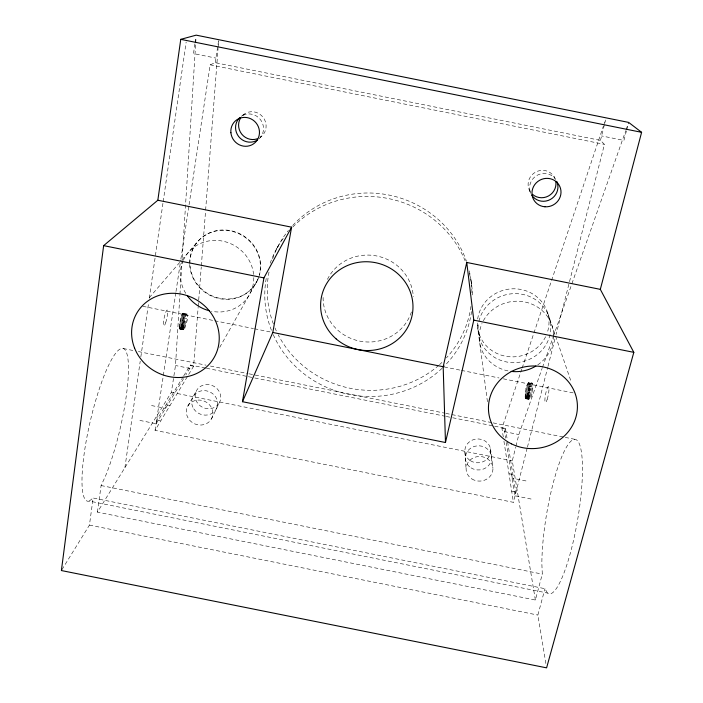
<?xml version="1.0" encoding="UTF-8"?>
<svg xmlns="http://www.w3.org/2000/svg" width="703" height="703" viewBox="0 0 703 703"><rect width="100%" height="100%" fill="white"/><g stroke="black" fill="none" stroke-linecap="round" stroke-linejoin="round"><path stroke-width="0.53" stroke-dasharray="3.52 2.64" d="M179.397 327.668C178.922 326.13 182.068 309.505 183.501 314.663C183.914 316.253 180.899 332.589 179.397 327.668L184.731 328.626C185.566 323.951 191.691 312.94 183.017 313.195M187.147 314.03C184.889 314.663 181.506 333.073 184.731 328.626M525.457 398.496C533.032 402.301 531.863 390.648 533.023 386.334C532.874 378.109 524.702 384.471 525.985 389.761C522.751 410.174 530.809 388.487 528.718 382.652M532.523 383.416C529.939 387.898 528.419 394.392 529.587 399.339M97.436 512.144L101.1 485.545L105.485 476.089A78.402 15.387 -76.9 0 0 127.577 356.597A78.402 15.387 -76.9 0 0 93.183 409.515A78.402 15.387 -76.9 0 0 89.255 501.081L547.435 593.033A78.323 15.765 -80.4 0 0 579.562 507.223A78.323 15.765 -80.4 0 0 567.743 445.087A78.323 15.765 -80.4 0 0 541.855 563.701L542.303 574.114L535.37 600.028L97.436 512.144L171.374 392.318L175.495 365.516L179.88 295.506M179.95 294.408L195.645 43.902M195.715 42.804L196.058 37.338M527.18 448.163L513.41 502.337L155.064 430.35L193.615 366.263L198.149 307.29M198.237 306.192L201.26 266.876M201.339 265.787L205.548 211.172M205.627 210.083L218.071 48.437M218.15 47.347L218.651 40.792M61.961 569.623L89.439 525.097L93.13 498.005L544.974 588.692L547.435 593.033M124.897 467.636L140.213 361.237M140.837 356.896L148.649 302.615M149.273 298.274L163.026 202.728M163.184 201.647L186.154 42.048M194.924 43.823L193.501 53.586L215.944 58.112M195.083 42.742L195.873 37.321M155.064 430.35L175.829 292.606M175.996 291.517L180.733 260.066M180.899 258.985L188.914 205.838M189.072 204.749L210.171 64.843L215.241 62.69L600.459 140.398L604.431 144.37L556.082 334.505M139.871 420.438L156.189 423.716L156.76 419.928L183.184 376.729M215.241 62.69L218.571 40.783M205.399 368.047L190.346 365.015L189.81 368.39L185.856 374.901M494.666 426.203L505.422 428.364L504.605 431.677L505.642 438.162M535.37 600.028L512.285 460.834L515.694 447.161M515.958 446.106L518.849 434.542L542.118 368.398M600.459 140.398L605.617 119.993M531.108 499.033L514.824 495.764L515.765 492.056L507.417 440.623M527.452 447.099L547.707 367.432M547.98 366.377L555.001 338.758M626.426 130.89L623.921 140.415L601.592 135.916M626.707 129.827L628.377 123.473M545.888 663.544L537.857 615.072L544.974 588.692M503.278 436.915L501.942 428.25L521.802 369.084M522.153 368.047L603.367 126.18M603.71 125.143L605.459 119.949M542.479 367.361L553.024 337.387M553.393 336.359L571.574 284.68M571.934 283.643L625.749 130.679M626.109 129.651L628.297 123.447M211.418 418.962A13.445 12.32 23.1 0 0 198.984 400.051A13.445 12.32 23.1 0 0 188.448 418.637A13.445 12.32 23.1 0 0 211.418 418.962L219.327 402.845A12.962 11.933 23.3 0 0 207.367 384.55A12.962 11.933 23.3 0 0 197.174 402.555A12.962 11.933 23.3 0 0 219.327 402.845M276.42 249.152L278.74 244.969M187.771 406.202L196.55 390.525M219.74 347.335L257.245 280.646M156.189 423.716L183.597 378.618M183.755 375.797L190.346 365.015M149.256 297.694L181.154 260.76M181.866 259.943L197.35 242.008M259.082 138.719L261.736 136.136M89.255 501.081L93.13 498.005M241.349 116.32L244.293 114.071M528.375 382.722L532.821 383.618M182.833 313.301L187.279 314.197M182.622 313.538L187.376 314.496M528.164 382.959L532.927 383.926M182.393 313.907L187.437 314.918M527.944 383.328L533.006 384.356M142.727 306.288L213.686 320.559M214.758 320.779L253.467 328.565M254.539 328.784L271.745 332.238M444.252 366.94L460.36 370.182M461.432 370.402L499.016 377.959M503.313 378.82L573.103 392.863M182.147 314.408L187.464 315.462M181.884 315.014L187.455 316.113M527.452 384.427L533.05 385.569M181.62 315.735L187.411 316.868M527.197 385.13L533.023 386.334M526.942 385.929L530.888 386.729M181.348 316.543L187.332 317.703M528.972 386.386L532.962 387.186M183.281 317.818L187.226 318.608M526.688 386.808L532.874 388.109M181.075 317.431L185.082 318.239M526.442 387.748L530.387 388.548M180.812 318.389L187.086 319.575M528.753 388.293L532.742 389.093M526.204 388.741L530.15 389.532M180.566 319.39L186.919 320.577M528.594 389.313L532.593 390.112M525.985 389.761L529.93 390.552M182.78 320.814L186.734 321.605M528.41 390.358L532.408 391.158M180.328 320.427L184.327 321.236M182.569 321.842L186.515 322.642M525.782 390.798L532.206 392.212M180.109 321.473L184.116 322.282M182.341 322.862L186.286 323.661M525.607 391.826L529.544 392.617M179.915 322.519L183.922 323.318M527.979 392.441L531.978 393.241M182.086 323.855L186.04 324.654M525.449 392.836L529.394 393.627M179.748 323.529L183.755 324.338M527.742 393.443L531.74 394.242M525.326 393.803L529.271 394.603M181.831 324.804L185.777 325.594M527.496 394.392L531.486 395.2M179.608 324.505L183.615 325.313M181.567 325.691L185.522 326.482M525.229 394.726L529.174 395.517M179.502 325.427L183.501 326.227M527.232 395.279L531.231 396.079M525.159 395.569L529.113 396.369M181.295 326.5L185.249 327.29M526.978 396.079L530.967 396.887M179.432 326.271L183.43 327.071M181.031 327.211L184.986 328.011M525.132 396.334L530.703 397.59M179.397 327.018L183.386 327.826M525.132 397.002L529.087 397.801M526.468 397.388L530.457 398.197M180.53 328.327L184.494 329.127M525.167 397.564L530.211 398.671M179.423 328.213L183.413 329.013M180.293 328.714L184.265 329.514M525.229 398.003L529.983 399.032M179.493 328.626L183.483 329.426M525.326 398.311L529.297 399.111M179.599 328.907L184.054 329.76M525.8 398.452L529.772 399.251M179.731 329.066L183.87 329.883M123.333 348.539L134.088 350.7M138.386 351.57L206.12 365.182M210.425 366.052L248.054 373.618M249.126 373.829L444.814 413.179M445.887 413.39L492.118 422.688M493.19 422.907L564.158 437.169M565.23 437.389L574.905 439.331M206.471 368.258L247.342 376.474M248.414 376.694L253.792 377.775M254.864 377.994L445.201 416.255M446.282 416.475L451.651 417.556M452.732 417.767L493.594 425.983M193.615 366.263L190.021 365.542L189.81 368.39L175.495 365.516M501.942 428.25L505.519 428.971L504.605 431.677L518.849 434.542M171.374 392.318L512.285 460.834M170.021 405.482L166.075 404.691L165.513 408.364L149.757 405.2M508.981 473.734L512.918 474.525L512.012 478.128L527.751 481.291M156.76 419.928L160.838 420.746M511.687 491.239L515.765 492.056M101.1 485.545L542.303 574.114M89.439 525.097L537.857 615.072M210.171 64.843L604.431 144.37M553.938 176.506L555.871 179.731M529.324 190.074L530.862 193.51A14.306 13.77 -30.4 0 1 536.354 175.776A14.306 13.77 -30.4 0 1 554.799 178.281M547.532 312.51L555.229 335.085M555.581 336.122L571.434 382.625M505.422 428.364L507.241 439.568M506.327 442.477L514.824 495.764M503.954 441.247L513.41 502.337M477.399 324.953L487.636 403.311M471.063 280.532L471.678 285.26M490.509 448.672L492.935 468.128M464.85 451.616L466.107 469.542M530.176 191.629A14.086 13.568 -30.9 0 1 535.528 172.138A14.086 13.568 -30.9 0 1 554.79 178.07M242.895 115.178A14.095 13.585 53.2 0 1 262.984 117.181A14.095 13.585 53.2 0 1 260.347 137.234M242.895 115.389A14.315 13.788 52.7 0 1 260.338 119.484A14.315 13.788 52.7 0 1 260.33 137.428M471.564 311.499A104.009 99.896 10.9 0 1 442.846 367.555M442.055 368.31A104.009 99.896 10.9 0 1 273.098 334.32M271.437 330.296A104.009 99.896 10.9 0 1 266.709 275.822M270.198 263.194A104.009 99.896 10.9 0 1 284.741 236.313M292.843 226.999A104.009 99.896 10.9 0 1 465.799 262.491M469.305 273.239A104.009 99.896 10.9 0 1 472.504 296.394M470.957 306.42A102.453 98.534 10.9 0 1 446.423 357.889M441.897 362.467A102.453 98.534 10.9 0 1 439.533 364.646M438.725 365.358A102.453 98.534 10.9 0 1 278.203 334.786M276.305 330.937A102.453 98.534 10.9 0 1 274.996 327.993M273.405 324.004A102.453 98.534 10.9 0 1 269.39 270.224M272.606 258.818A102.453 98.534 10.9 0 1 288.406 230.452M292.72 225.461A102.453 98.534 10.9 0 1 389.655 195.197A102.453 98.534 10.9 0 1 466.511 261.428M469.279 270.883A102.453 98.534 10.9 0 1 471.898 293.511M411.413 311.93A45.212 43.41 10.9 0 1 361.245 341.386A45.212 43.41 10.9 0 1 323.108 297.299M327.457 279.337A45.212 43.41 10.9 0 1 376.852 255.997A45.212 43.41 10.9 0 1 413.32 296.622M253.783 277.623A37.303 35.22 31.7 0 1 211.41 311.244M185.75 293.353A37.303 35.22 31.7 0 1 182.903 261.288M183.307 260.347A37.303 35.22 31.7 0 1 222.684 241.138A37.303 35.22 31.7 0 1 253.607 274.495M477.671 319.021A35.879 33.981 -10.2 0 1 521.248 289.522A35.879 33.981 -10.2 0 1 547.162 333.011M545.607 336.728A35.879 33.981 -10.2 0 1 505.132 356.14A35.879 33.981 -10.2 0 1 477.372 322.993M553.586 335.893A37.277 35.176 -9.6 0 1 537.646 364.945M507.97 370.903A37.277 35.176 -9.6 0 1 481.994 323.556M483.365 320.744A37.277 35.176 -9.6 0 1 524.772 301.965A37.277 35.176 -9.6 0 1 553.577 334.874M478.928 321.324A36.424 34.447 -10 0 1 538.744 302.044A36.424 34.447 -10 0 1 526.029 360.639A36.424 34.447 -10 0 1 478.717 322.299M258.924 276.631A35.862 33.981 32.3 0 1 220.795 298.485A35.862 33.981 32.3 0 1 189.986 264.75M189.951 263.748A35.862 33.981 32.3 0 1 229.749 230.487A35.862 33.981 32.3 0 1 259.222 275.681M258.036 278.845A35.906 34.016 32.3 0 1 219.02 298.564A35.906 34.016 32.3 0 1 189.669 264.091M189.652 263.08A35.906 34.016 32.3 0 1 229.512 230.795A35.906 34.016 32.3 0 1 259.293 275.066M470.439 460.729A12.944 11.925 -1.3 0 0 490.685 451.783A12.944 11.925 -1.3 0 0 472.214 440.14A12.944 11.925 -1.3 0 0 470.439 460.729M471.01 467.855A13.137 12.074 -1.2 0 0 491.555 458.804A13.137 12.074 -1.2 0 0 472.811 447.003A13.137 12.074 -1.2 0 0 471.01 467.855M193.764 408.847A13.146 12.083 23.2 0 0 216.234 409.155A13.146 12.083 23.2 0 0 204.09 390.613A13.146 12.083 23.2 0 0 193.764 408.847M547.224 399.225A8.111 1.397 -79.1 0 0 548.568 386.641A8.111 1.397 -79.1 0 0 545.036 397.845A8.111 1.397 -79.1 0 0 547.224 399.225M165.723 322.58A8.12 1.353 -78.2 0 0 167.279 310.032A8.12 1.353 -78.2 0 0 163.614 321.218A8.12 1.353 -78.2 0 0 165.723 322.58M471.898 478.954A13.436 12.311 -1 0 0 492.908 469.736A13.436 12.311 -1 0 0 473.752 457.697A13.436 12.311 -1 0 0 471.898 478.954"/><path stroke-width="1.05" d="M103.64 245.637L61.389 570.546L546.6 667.85L633.816 352.344L600.318 289.355L641.611 132.322L628.658 122.41L196.19 35.15L180.768 39.342L157.832 200.241L103.64 245.637L263.924 277.896L291.596 227.174L157.832 200.241M600.318 289.355L466.748 262.456L473.787 320.137L445.474 442.512L242.456 401.703L263.924 277.896M242.456 401.703L272.817 332.457L291.596 227.174M445.474 442.512L443.18 366.729L466.748 262.456M473.787 320.137L633.816 352.344M272.817 332.457L443.18 366.729M180.768 39.342L641.611 132.322M555.818 181.471A14.086 13.568 -30.9 0 1 548.551 195.944A14.086 13.568 -30.9 0 1 532.47 194.318M257.184 138.825A14.095 13.585 53.2 0 1 241.709 134.088A14.095 13.585 53.2 0 1 240.628 117.919M556.732 181.321A14.306 13.77 -30.4 0 1 550.396 199.459A14.306 13.77 -30.4 0 1 531.723 195.083M257.667 139.835A14.315 13.788 52.7 0 1 238.739 136.637A14.315 13.788 52.7 0 1 239.934 117.445M209.336 310.77A37.303 35.22 31.7 0 1 187.525 296.007M535.862 366.087A37.277 35.176 -9.6 0 1 511.125 371.404M544.948 206.779A14.649 14.086 -29.6 0 0 559.773 186.4A14.649 14.086 -29.6 0 0 534.772 184.59A14.649 14.086 -29.6 0 0 544.948 206.779M230.9 132.718A14.658 14.104 51.9 0 0 253.493 143.895A14.658 14.104 51.9 0 0 251.059 118.912A14.658 14.104 51.9 0 0 230.9 132.718M336.113 338.864A46.257 44.333 10.9 0 0 412.037 315.77A46.257 44.333 10.9 0 0 352.221 263.792A46.257 44.333 10.9 0 0 336.113 338.864M511.441 443.848A44.535 41.257 -7.3 0 0 577.409 405.701A44.535 41.257 -7.3 0 0 509.947 372.344A44.535 41.257 -7.3 0 0 511.441 443.848M134.572 348.073A44.579 41.319 29.3 0 0 209.582 363.855A44.579 41.319 29.3 0 0 182.112 294.276A44.579 41.319 29.3 0 0 134.572 348.073"/></g></svg>
